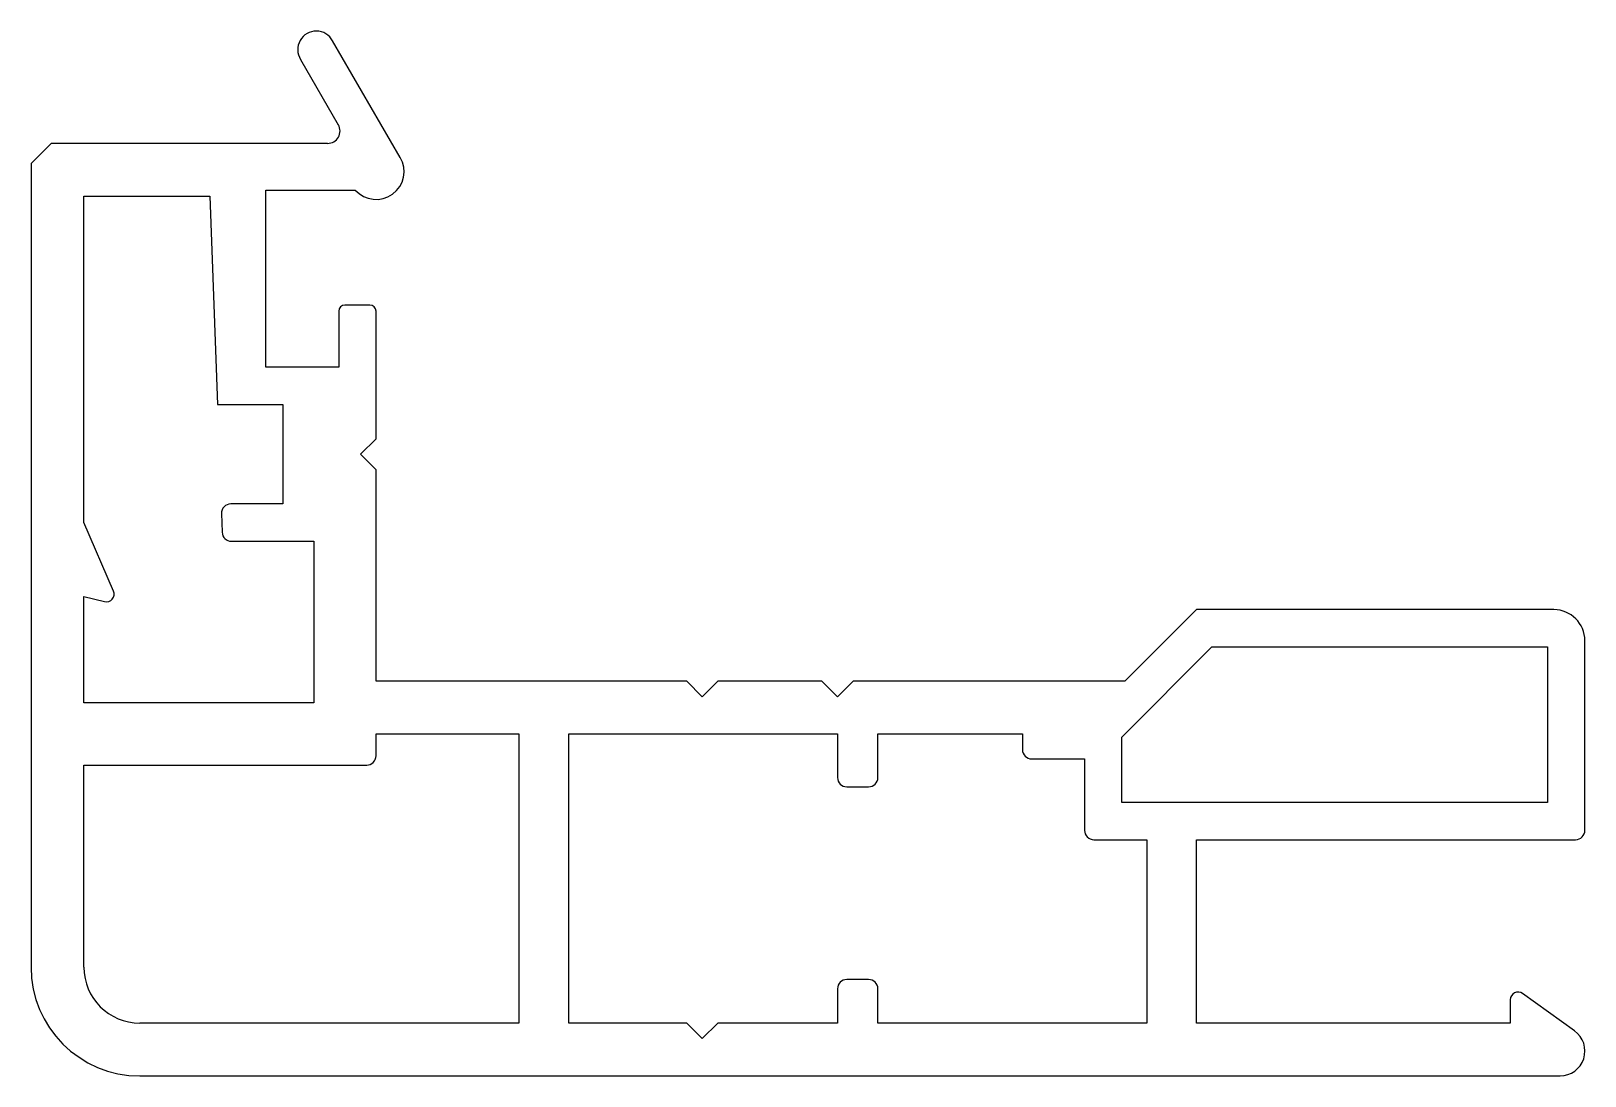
# Model space of a CAD drawing. Extents: x 364.5 to 414.5, y 425 to 458.6.
import ezdxf

# ---------------------------------------------------------------- set-up
doc = ezdxf.new("R2010")
doc.units = 0
doc.layers.get('0').update_dxf_attribs({"linetype": 'CONTINUOUS'})

msp = doc.modelspace()

# ---------------------------------------------------------------- linework, layer by layer
for p, q in [((376.352, 454.524), (374.173, 458.271)), ((373.143, 457.677), (374.358, 455.573)), ((365.121, 454.973), (364.471, 454.323)), ((374.012, 454.973), (365.121, 454.973)), ((364.471, 454.323), (364.471, 428.473)), ((366.171, 442.773), (366.171, 453.273)), ((366.171, 453.273), (370.221, 453.273)), ((370.221, 453.273), (370.468, 446.573)), ((372.021, 453.473), (374.901, 453.473)), ((372.021, 447.773), (372.021, 453.473)), ((374.371, 449.573), (374.371, 447.773)), ((375.371, 449.773), (374.571, 449.773)), ((375.571, 445.473), (375.571, 449.573)), ((374.371, 447.773), (372.021, 447.773)), ((370.468, 446.573), (372.571, 446.573)), ((372.571, 446.573), (372.571, 443.373)), ((375.071, 444.973), (375.571, 445.473)), ((375.571, 444.473), (375.071, 444.973)), ((375.571, 437.673), (375.571, 444.473)), ((370.597, 443.062), (370.619, 442.462)), ((372.571, 443.373), (370.897, 443.373)), ((372.571, 443.373), (372.571, 443.373)), ((367.123, 440.573), (366.171, 442.773)), ((370.919, 442.173), (373.571, 442.173)), ((373.571, 442.173), (373.571, 436.973)), ((366.171, 440.391), (366.834, 440.231)), ((366.171, 436.973), (366.171, 440.391)), ((401.971, 439.973), (399.671, 437.673)), ((413.471, 439.973), (401.971, 439.973)), ((399.571, 435.876), (402.468, 438.773)), ((402.468, 438.773), (413.271, 438.773)), ((413.271, 438.773), (413.271, 433.773)), ((414.471, 432.873), (414.471, 438.973)), ((385.571, 437.673), (375.571, 437.673)), ((386.071, 437.173), (385.571, 437.673)), ((386.571, 437.673), (386.071, 437.173)), ((389.921, 437.673), (386.571, 437.673)), ((390.421, 437.173), (389.921, 437.673)), ((390.921, 437.673), (390.421, 437.173)), ((399.671, 437.673), (390.921, 437.673)), ((373.571, 436.973), (366.171, 436.973)), ((375.571, 435.973), (380.171, 435.973)), ((375.571, 435.273), (375.571, 435.973)), ((380.171, 435.973), (380.171, 426.673)), ((381.771, 426.673), (381.771, 435.973)), ((381.771, 435.973), (390.421, 435.973)), ((390.421, 435.973), (390.421, 434.573)), ((391.721, 434.573), (391.721, 435.973)), ((391.721, 435.973), (396.371, 435.973)), ((396.371, 435.973), (396.371, 435.473)), ((399.571, 435.876), (399.571, 435.876)), ((399.571, 433.773), (399.571, 435.876)), ((396.671, 435.173), (398.371, 435.173)), ((398.371, 435.173), (398.371, 432.873)), ((366.171, 428.473), (366.171, 434.973)), ((366.171, 434.973), (375.271, 434.973)), ((390.721, 434.273), (391.421, 434.273)), ((413.271, 433.773), (399.571, 433.773)), ((398.671, 432.573), (400.371, 432.573)), ((400.371, 432.573), (400.371, 426.673)), ((401.971, 426.673), (401.971, 432.573)), ((401.971, 432.573), (414.171, 432.573)), ((391.421, 428.073), (390.721, 428.073)), ((390.421, 427.773), (390.421, 426.673)), ((391.721, 426.673), (391.721, 427.773)), ((414.139, 426.422), (412.467, 427.626)), ((412.071, 427.423), (412.071, 426.673)), ((380.171, 426.673), (367.971, 426.673)), ((385.571, 426.673), (381.771, 426.673)), ((386.071, 426.173), (385.571, 426.673)), ((386.571, 426.673), (386.071, 426.173)), ((390.421, 426.673), (386.571, 426.673)), ((400.371, 426.673), (391.721, 426.673)), ((412.071, 426.673), (401.971, 426.673)), ((367.971, 424.973), (413.671, 424.973))]:
    msp.add_line(p, q)
for centre, radius, start, end in [((373.648, 457.992), 0.595, 28.0122, 211.9882), ((374.012, 455.373), 0.4, 330, 30), ((374.012, 455.373), 0.4, 270.0002, 329.9984), ((375.575, 454.069), 0.9, 221.4975, 30.3384), ((374.571, 449.573), 0.2, 90, 180), ((375.371, 449.573), 0.2, 360, 90), ((370.897, 443.073), 0.3, 90, 182.108), ((370.919, 442.473), 0.3, 182.108, 270), ((366.893, 440.474), 0.25, 256.4375, 23.3877), ((413.471, 438.973), 1, 0, 90), ((375.271, 435.273), 0.3, 270, 0), ((396.671, 435.473), 0.3, 180, 270), ((390.721, 434.573), 0.3, 180, 270), ((391.421, 434.573), 0.3, 270, 0), ((398.671, 432.873), 0.3, 180, 270), ((414.171, 432.873), 0.3, 270, 0), ((367.971, 428.473), 3.5, 180, 270), ((367.971, 428.473), 1.8, 180.0015, 270), ((390.721, 427.773), 0.3, 90, 180), ((391.421, 427.773), 0.3, 0, 90), ((412.321, 427.423), 0.25, 54.2399, 180), ((413.671, 425.773), 0.8, 270, 54.2399)]:
    msp.add_arc(centre, radius, start, end)

doc.saveas('drawing.dxf')
